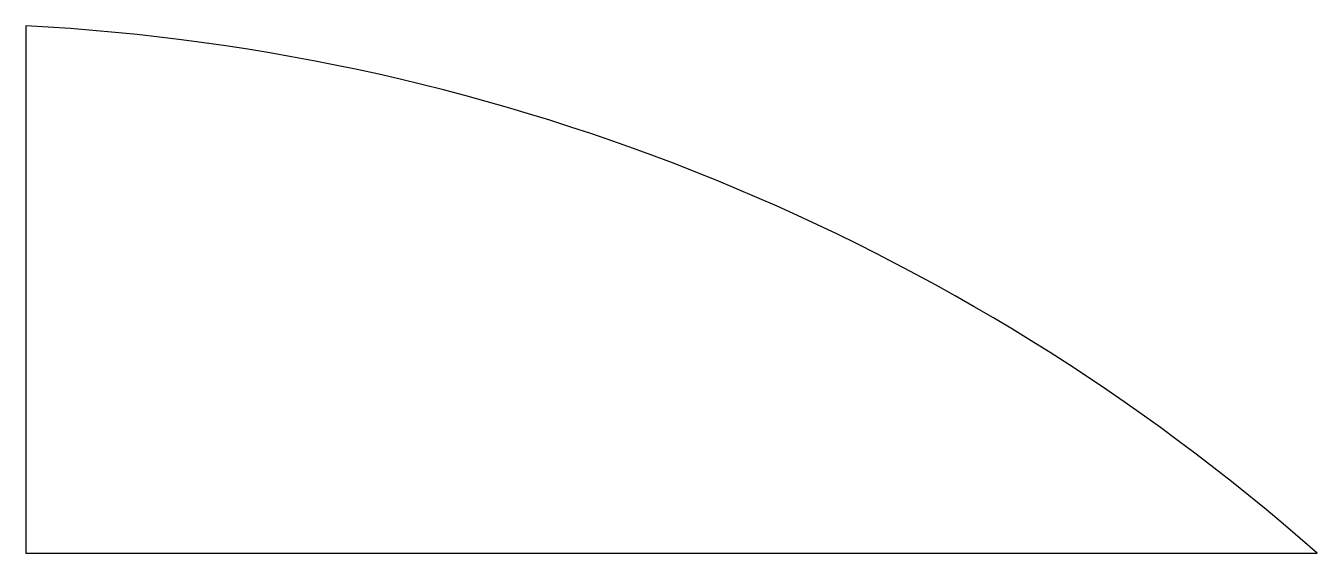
# Model space of a CAD drawing. Header units: inches. Extents: x 8.5 to 28.2, y 9.3 to 17.3.
import ezdxf

# ---------------------------------------------------------------- set-up
doc = ezdxf.new("R2010")
doc.units = ezdxf.units.IN
doc.header["$MEASUREMENT"] = 0

msp = doc.modelspace()

# ---------------------------------------------------------------- linework, layer by layer
msp.add_lwpolyline([(8.464, 17.317), (8.464, 9.264), (28.158, 9.264, 0.169339), (8.464, 17.317)], format="xyb")

doc.saveas('drawing.dxf')
